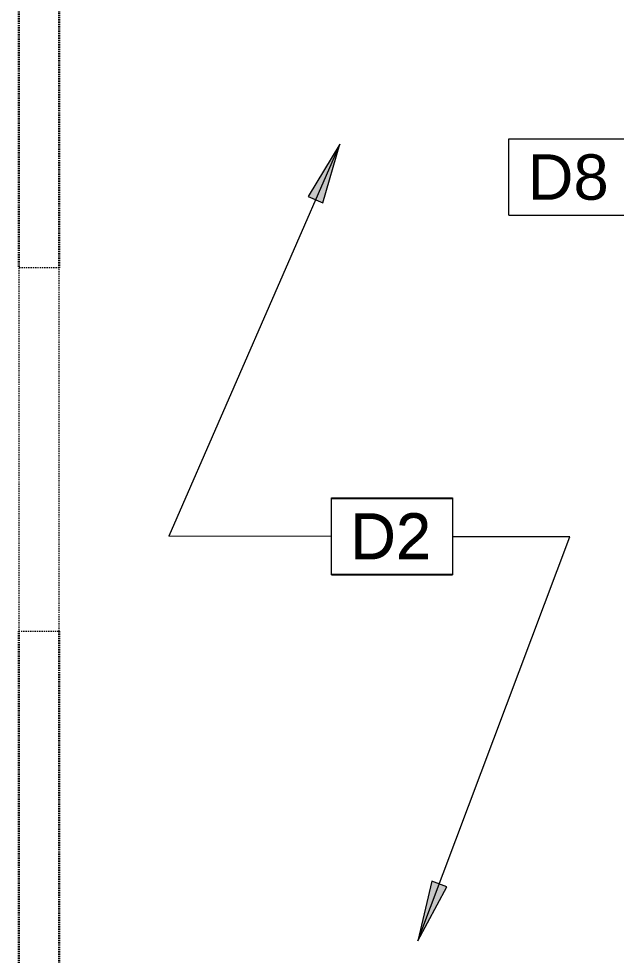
# Model space of a CAD drawing. Header units: inches. Extents: x -1176 to 1545, y -2552 to 978.
# Drawn here: x -856.1 to -796.8, y -127.3 to -34.4 of the extents above; entities that cross this region are included whole.
import ezdxf

# ---------------------------------------------------------------- set-up
doc = ezdxf.new("R2010")
doc.units = ezdxf.units.IN
doc.header["$MEASUREMENT"] = 0
doc.linetypes.add('Demolished', pattern=[0.1875, 0.125, -0.0625])
for name, color, linetype, lineweight in [('A-ANNO-KEYN', 231, 'Continuous', 9), ('A-DETL-GENF', 92, 'Demolished', 9), ('A-DETL-MEDM', 33, 'Demolished', 9), ('A-DOOR', 31, 'Demolished', 9), ('A-WALL', 113, 'Continuous', 18)]:
    doc.layers.add(name, color=color, linetype=linetype, lineweight=lineweight)
doc.styles.add('Arial', font='arial.ttf', dxfattribs={"height": 4.5})

# ---------------------------------------------------------------- blocks, each defined once
blk = doc.blocks.new('Door-Opening - 36_ x 96_-7363189-2nd Floor Demo')
at = {"layer": 'A-DETL-GENF', "color": 7}
for p, q in [((17.678, 2), (-18.322, 2)), ((-18.322, -2), (17.678, -2))]:
    blk.add_line(p, q, dxfattribs=at)
at = {"layer": 'A-DETL-MEDM', "color": 7}
for p, q in [((-18.322, 2), (-18.322, -2)), ((17.678, -2), (17.678, 2))]:
    blk.add_line(p, q, dxfattribs=at)
blk = doc.blocks.new('Keynote Tag - Keynote Number - Boxed-135510-2nd Floor Demo')
at = {"layer": 'A-ANNO-KEYN'}
for p, q in [((-0.125, -0.0792), (-0.125, 0.0781)), ((-0.125, 0.0781), (0.125, 0.0781)), ((0.125, 0.0781), (0.125, -0.0792)), ((-0.125, -0.0792), (0.125, -0.0792))]:
    blk.add_line(p, q, dxfattribs=at)

msp = doc.modelspace()

# ---------------------------------------------------------------- hatches: boundary and pattern name
at = {"layer": 'A-ANNO-KEYN'}
for points in [[(-824.245, -46.848), (-827.368, -52.032), (-825.92, -52.663)], [(-816.504, -125.808), (-813.649, -120.472), (-815.128, -119.915)]]:
    msp.add_hatch(color=256, dxfattribs=at).paths.add_polyline_path(points, flags=0)

# ---------------------------------------------------------------- linework, layer by layer
for p, q in [((-824.245, -46.848), (-841.196, -85.714)), ((-824.245, -46.848), (-827.368, -52.032)), ((-825.92, -52.663), (-824.245, -46.848)), ((-827.368, -52.032), (-825.92, -52.663)), ((-841.196, -85.714), (-825.072, -85.687)), ((-816.504, -125.808), (-801.428, -85.794)), ((-801.428, -85.794), (-813.072, -85.767)), ((-815.128, -119.915), (-816.504, -125.808)), ((-816.504, -125.808), (-813.649, -120.472)), ((-813.649, -120.472), (-815.128, -119.915))]:
    msp.add_line(p, q, dxfattribs=at)
at = {"layer": 'A-WALL', "color": 250, "linetype": 'Demolished', "lineweight": 30}
for p, q in [((-856.066, 16.255), (-856.066, -59.126)), ((-852.066, -59.126), (-852.066, 16.255)), ((-856.066, -162.927), (-856.066, -95.126)), ((-852.066, -95.126), (-852.066, -153.875))]:
    msp.add_line(p, q, dxfattribs=at)

# ---------------------------------------------------------------- block references
at = {"layer": 'A-ANNO-KEYN', "xscale": 47.99999999999997, "yscale": 47.99999999999997, "zscale": 47.99999999999997}
for p in [(-801.479, -50.09), (-819.072, -85.66), (-819.072, -85.74)]:
    msp.add_blockref('Keynote Tag - Keynote Number - Boxed-135510-2nd Floor Demo', p, dxfattribs=at)
at = {"layer": 'A-DOOR', "color": 7, "rotation": 270}
msp.add_blockref('Door-Opening - 36_ x 96_-7363189-2nd Floor Demo', (-854.066, -77.449), dxfattribs=at)

# ---------------------------------------------------------------- texts
at = {"layer": 'A-ANNO-KEYN', "char_height": 4.5, "width": 9.8475, "attachment_point": 1, "style": 'Arial'}
for s, insert in [('D8', (-805.622, -47.864)), ('D2', (-823.215, -83.434)), ('D2', (-823.215, -83.514))]:
    msp.add_mtext(s, dxfattribs=dict(at, insert=insert))

doc.saveas('drawing.dxf')
